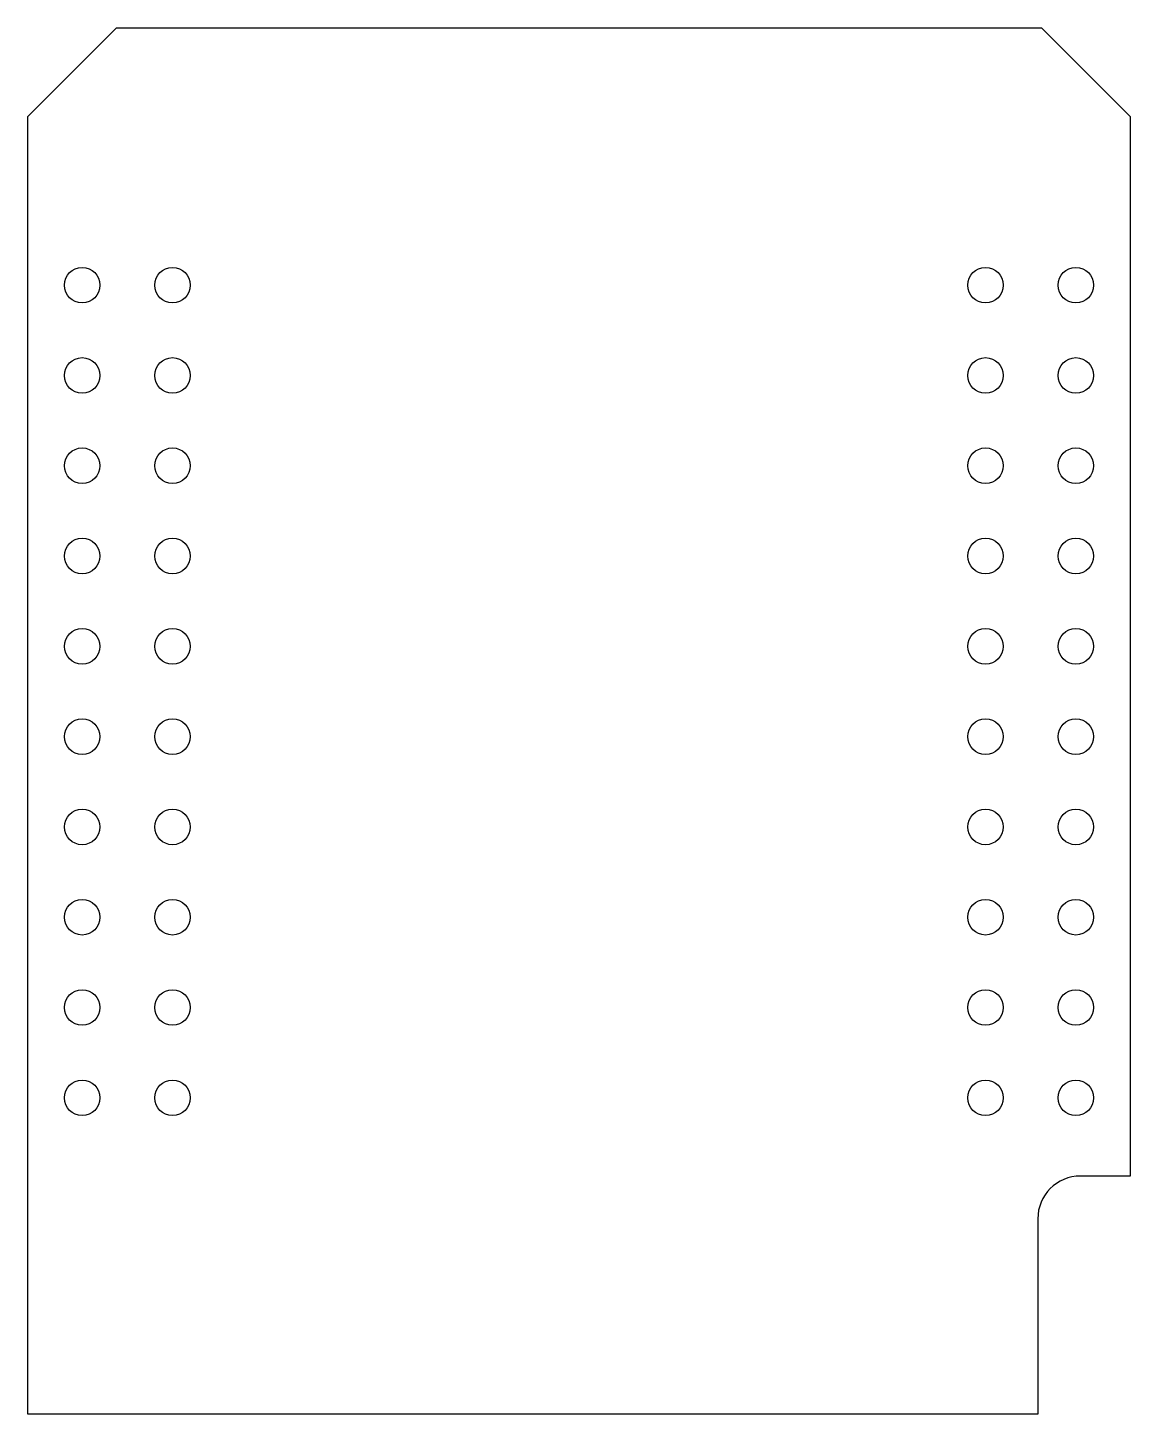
# Model space of a CAD drawing. Extents: x -15.3 to 15.7, y -19.6 to 19.4.
import ezdxf

# ---------------------------------------------------------------- set-up
doc = ezdxf.new("R2010")
doc.units = 0
doc.layers.add('MODELSKETCH_VISIBLE', color=7, linetype='CONTINUOUS')

msp = doc.modelspace()

# ---------------------------------------------------------------- linework, layer by layer
at = {"layer": 'MODELSKETCH_VISIBLE'}
for p, q in [((-15.32, 16.925), (-12.82, 19.425)), ((-12.82, 19.425), (13.18, 19.425)), ((13.18, 19.425), (15.68, 16.925)), ((-15.32, -19.575), (-15.32, 16.925)), ((15.68, 16.925), (15.68, -12.875)), ((15.68, -12.875), (14.28, -12.875)), ((13.08, -14.075), (13.08, -19.575)), ((4.78, -19.575), (-15.32, -19.575)), ((13.08, -19.575), (4.78, -19.575))]:
    msp.add_line(p, q, dxfattribs=at)
for centre in [(-13.79, 12.185), (-11.25, 12.185), (11.61, 12.185), (14.15, 12.185), (-13.79, 9.645), (-11.25, 9.645), (11.61, 9.645), (14.15, 9.645), (-13.79, 7.105), (-11.25, 7.105), (11.61, 7.105), (14.15, 7.105), (-13.79, 4.565), (-11.25, 4.565), (11.61, 4.565), (14.15, 4.565), (-13.79, 2.025), (-11.25, 2.025), (11.61, 2.025), (14.15, 2.025), (-13.79, -0.515), (-11.25, -0.515), (11.61, -0.515), (14.15, -0.515), (-13.79, -3.055), (-11.25, -3.055), (11.61, -3.055), (14.15, -3.055), (-13.79, -5.595), (-11.25, -5.595), (11.61, -5.595), (14.15, -5.595), (-13.79, -8.135), (-11.25, -8.135), (11.61, -8.135), (14.15, -8.135), (-13.79, -10.675), (-11.25, -10.675), (11.61, -10.675), (14.15, -10.675)]:
    msp.add_circle(centre, 0.5, dxfattribs=at)
msp.add_arc((14.28, -14.075), 1.2, 90, 180, dxfattribs=at)

doc.saveas('drawing.dxf')
